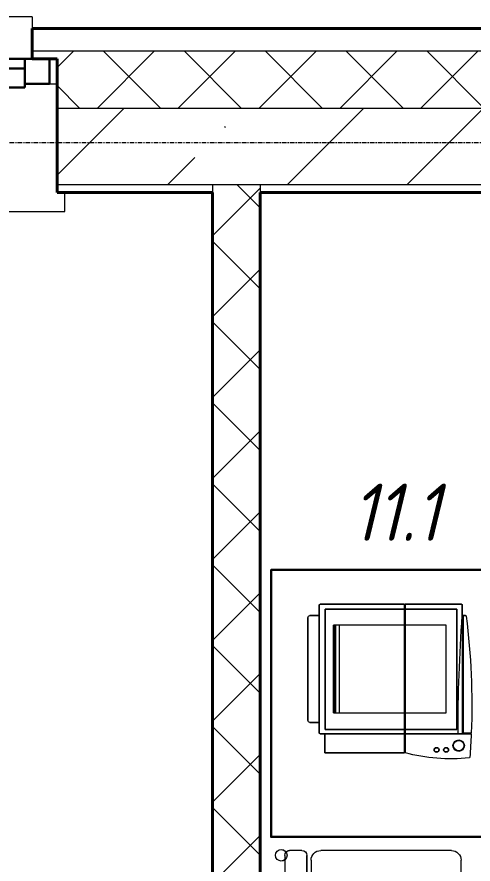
# Model space of a CAD drawing. Header units: millimetres. Extents: x -32954 to 151739, y -65671 to 56243.
# Drawn here: x -3688 to -2491, y -50084 to -47863 of the extents above; entities that cross this region are included whole.
import ezdxf

# ---------------------------------------------------------------- set-up
doc = ezdxf.new("R2010")
doc.units = ezdxf.units.MM
doc.linetypes.add('ADSK_Линия сетки', pattern=[21, 12, -3, 3, -3])
for name, color, linetype, lineweight in [('I-FURN', 7, 'Continuous', 9), ('M-EQPM', 7, 'Continuous', 9), ('M-EQPM-IDEN', 7, 'Continuous', 9), ('Каркас_Импост', 7, 'Continuous', 30), ('Окна', 7, 'Continuous', 18), ('Оси', 7, 'Continuous', 9), ('Остекление', 7, 'Continuous', 30), ('Отлив', 7, 'Continuous', 18), ('Подоконник_Верхний брус', 7, 'Continuous', 18), ('Стены разрез', 7, 'Continuous', 40), ('Стены штриховка', 7, 'Continuous', 18), ('ТХ_оборудование', 6, 'Continuous', 30)]:
    doc.layers.add(name, color=color, linetype=linetype, lineweight=lineweight)
doc.styles.add('GOST Common_I', font='GOST_Common Italic.ttf', dxfattribs={"width": 0.9, "height": 150})
pattern_1 = [(45, (-1e-11, -50353.12), (-106.066, 106.066), []), (135, (-1e-11, -50353.12), (-106.066, -106.066), [])]

# ---------------------------------------------------------------- blocks, each defined once
blk = doc.blocks.new('B2B_Окно_1створка - 1280х2060h-666021-В_АР_ПЭ_03 Этаж')
at = {"layer": 'Каркас_Импост', "lineweight": 30}
for p, q in [((-640, 135), (-640, 70)), ((-575, 135), (-595, 135)), ((-575, 110), (-575, 135)), ((575, 135), (575, 110)), ((595, 135), (575, 135)), ((640, 70), (640, 135)), ((-525, 110), (-575, 110)), ((-575, 110), (-575, 60)), ((-525, 60), (-525, 110)), ((525, 110), (525, 60)), ((575, 110), (525, 110)), ((575, 60), (575, 110)), ((-640, 70), (-575, 70)), ((575, 70), (640, 70)), ((-575, 60), (-525, 60)), ((525, 60), (575, 60))]:
    blk.add_line(p, q, dxfattribs=at)
at = {"layer": 'Каркас_Импост'}
for p, q in [((575, 135), (-575, 135)), ((525, 110), (-525, 110)), ((-525, 60), (525, 60))]:
    blk.add_line(p, q, dxfattribs=at)
at = {"layer": 'Остекление'}
for p, q in [((525, 100), (-525, 100)), ((-525, 100), (-525, 80)), ((525, 80), (525, 100)), ((-525, 80), (525, 80))]:
    blk.add_line(p, q, dxfattribs=at)
blk = doc.blocks.new('В2В_Подоконник_ПВХ - ПВХ-666027-В_АР_ПЭ_03 Этаж')
at = {"layer": 'Подоконник_Верхний брус'}
for p, q in [((-660, 0), (-640, 0)), ((640, 0), (660, 0)), ((-680, -285), (-680, -335)), ((680, -335), (680, -285)), ((-680, -335), (680, -335))]:
    blk.add_line(p, q, dxfattribs=at)
blk = doc.blocks.new('B2B_Отлив - Отлив_металлический-622779-В_АР_ПЭ_03 Этаж')
at = {"layer": 'Отлив'}
for p, q in [((-595, 80), (-595, 110)), ((595, 110), (-595, 110)), ((595, 110), (595, 80)), ((-595, 1), (595, 1))]:
    blk.add_line(p, q, dxfattribs=at)
blk = doc.blocks.new('11-14_МФУ_ принтер - ГКБ_МФУ _1-10171871-О_ТХ_01')
at = {"layer": 'M-EQPM'}
for p, q in [((-140, 212.5), (-140, 187.5)), ((-140, 187.5), (-140, 212.5)), ((135, 217.5), (-135, 217.5)), ((-135, 217.5), (135, 217.5)), ((140, 187.5), (140, 212.5)), ((140, 212.5), (140, 187.5)), ((-170, 185.5), (-170, -35.5)), ((-170, -35.5), (-170, 185.5)), ((168, 187.5), (-168, 187.5)), ((-168, 187.5), (168, 187.5)), ((-140, 187.5), (140, 187.5)), ((140, 187.5), (-140, 187.5)), ((170, -35.5), (170, 185.5)), ((170, 185.5), (170, -35.5)), ((158.4, 172.2), (-156.6, 172.2)), ((-156.6, 172.2), (-156.6, -172.8)), ((-156.6, -172.8), (-156.6, 172.2)), ((-156.6, 172.2), (158.4, 172.2)), ((158.4, -172.8), (158.4, 172.2)), ((158.4, 172.2), (158.4, -172.8)), ((220, 172.8), (170, 172.8)), ((170, 172.8), (170, -35.5)), ((170, -35.5), (170, 172.8)), ((170, 172.8), (220, 172.8)), ((220, -35.5), (220, 172.8)), ((220, 172.8), (220, -35.5)), ((-115, 145), (-115, 150)), ((-115, 150), (-115, 147.5)), ((-115, 147.5), (-115, 150)), ((-115, 150), (-115, 145)), ((115, 150), (-115, 150)), ((115, 150), (-115, 150)), ((115, 150), (-115, 150)), ((115, 150), (-115, 150)), ((115, 147.5), (-115, 147.5)), ((115, 147.5), (-115, 147.5)), ((-115, -35.5), (-115, 145)), ((-115, 145), (115, 145)), ((-115, 135), (-115, 145)), ((115, 145), (-115, 145)), ((115, 145), (-115, 145)), ((115, 145), (-115, 145)), ((-115, -35.5), (-115, 135)), ((115, 135), (-115, 135)), ((115, 145), (115, 150)), ((115, 150), (115, 147.5)), ((115, 147.5), (115, 150)), ((115, 150), (115, 145)), ((115, 145), (115, -35.5)), ((115, 145), (115, 135)), ((115, 135), (115, -35.5)), ((-170, -35.5), (-115, -35.5)), ((170, -35.5), (-170, -35.5)), ((-115, -37.5), (-170, -37.5)), ((-170, -37.5), (-170, -185.5)), ((-170, -185.5), (-170, -37.5)), ((-170, -37.5), (170, -37.5)), ((115, -35.5), (-115, -35.5)), ((-115, -145), (-115, -37.5)), ((-115, -37.5), (115, -37.5)), ((-115, -145), (-115, -37.5)), ((115, -35.5), (170, -35.5)), ((170, -37.5), (115, -37.5)), ((115, -37.5), (115, -145)), ((115, -37.5), (115, -145)), ((170, -35.5), (220, -35.5)), ((220, -35.5), (170, -35.5)), ((220, -37.5), (170, -37.5)), ((170, -37.5), (170, -211)), ((170, -37.5), (220, -37.5)), ((170, -211), (170, -37.5)), ((170, -185.5), (170, -37.5)), ((170, -37.5), (170, -176.7)), ((115, -145), (-115, -145)), ((-156.6, -172.8), (158.4, -172.8)), ((158.4, -172.8), (-156.6, -172.8)), ((170, -185.5), (170, -176.7)), ((-168, -187.5), (168, -187.5)), ((-145, -187.5), (-168, -187.5)), ((-140, -187.5), (-145, -187.5)), ((-140, -187.5), (168, -187.5)), ((168, -189.5), (-140, -189.5)), ((-140, -189.5), (-140, -196)), ((-140, -196), (-140, -189.5)), ((-140, -189.5), (168, -189.5)), ((168, -189.5), (-140, -189.5)), ((-140, -189.5), (-140, -196)), ((-140, -196), (-140, -189.5)), ((-140, -189.5), (168, -189.5)), ((168, -189.5), (-140, -189.5)), ((-140, -189.5), (-140, -196)), ((-140, -196), (-140, -189.5)), ((-140, -189.5), (168, -189.5)), ((168, -211), (168, -189.5)), ((168, -189.5), (168, -211)), ((168, -211), (168, -189.5)), ((168, -189.5), (168, -211)), ((168, -211), (168, -189.5)), ((168, -189.5), (168, -211))]:
    blk.add_line(p, q, dxfattribs=at)
for centre, radius, start, end in [((-135, 212.5), 5, 90, 180), ((-135, 212.5), 5, 90, 180), ((135, 212.5), 5, 0, 90), ((135, 212.5), 5, 0, 90), ((-168, 185.5), 2, 90, 180), ((-168, 185.5), 2, 90, 180), ((168, 185.5), 2, 0, 90), ((168, 185.5), 2, 0, 90), ((-253, -158.6), 488.3, 354.4801, 14.3655), ((-253, -158.6), 488.3, 354.4801, 14.3655), ((211.9, -120.1), 6.5, 0, 180), ((211.9, -120.1), 6.5, 0, 180), ((211.9, -120.1), 6.5, 180, 360), ((211.9, -120.1), 6.5, 180, 360), ((211.9, -120.1), 5.5, 0, 180), ((211.9, -120.1), 5.5, 0, 180), ((211.9, -120.1), 5.5, 180, 360), ((211.9, -120.1), 5.5, 180, 0), ((211.9, -145.1), 6.5, 0, 180), ((211.9, -145.1), 6.5, 0, 180), ((211.9, -145.1), 6.5, 180, 360), ((211.9, -145.1), 6.5, 180, 360), ((211.9, -145.1), 5.5, 0, 180), ((211.9, -145.1), 5.5, 0, 180), ((211.9, -145.1), 5.5, 180, 360), ((211.9, -145.1), 5.5, 180, 0), ((157.2, -4253.1), 4076.5, 89.8196, 94.1804), ((157.2, -4253.1), 4076.5, 89.8196, 94.1804), ((200.8, -178.1), 15, 0, 180), ((200.8, -178.1), 15, 360, 180), ((200.8, -178.1), 13.5, 0, 180), ((200.8, -178.1), 13.5, 0, 180), ((-168, -185.5), 2, 180, 270), ((-168, -185.5), 2, 180, 270), ((-138.3, -196), 1.75, 180, 270), ((-138.3, -196), 1.75, 180, 270), ((-138.3, -196), 1.75, 180, 270), ((-138.3, -196), 1.75, 180, 270), ((-138.3, -196), 1.75, 180, 270), ((-138.3, -196), 1.75, 180, 270), ((94.4, 1624.1), 1836.6, 262.7234, 272.2978), ((94.4, 1624.1), 1836.6, 262.7234, 272.2978), ((94.4, 1624.1), 1836.6, 262.7234, 272.2978), ((94.4, 1624.1), 1836.6, 262.7234, 272.2978), ((94.4, 1624.1), 1836.6, 262.7234, 272.2978), ((94.4, 1624.1), 1836.6, 262.7234, 272.2978), ((168, -185.5), 2, 270, 0), ((168, -185.5), 2, 270, 0), ((200.8, -178.1), 15, 180, 360), ((200.8, -178.1), 15, 180, 360), ((200.8, -178.1), 13.5, 180, 360), ((200.8, -178.1), 13.5, 180, 0), ((94.4, 1624.1), 1836.6, 272.3602, 274.2715), ((94.4, 1624.1), 1836.6, 272.3602, 274.2715), ((231, -205.4), 2, 274.2715, 354.4801), ((231, -205.4), 2, 274.2715, 354.4801)]:
    blk.add_arc(centre, radius, start, end, dxfattribs=at)
blk = doc.blocks.new('М28_Стул для посетителей - 28_2_Стул для посетителей руководитель-10519959-О_ТХ_01')
at = {"layer": 'I-FURN'}
for p, q in [((-215.9, 176.2), (-215.9, 208.7)), ((-215.9, 176.2), (-215.9, 208.7)), ((-203.2, 221.4), (203.2, 221.4)), ((-191.6, 221.4), (191.8, 221.4)), ((215.9, 208.7), (215.9, 176.2)), ((215.9, 176.2), (215.9, 208.7)), ((203.2, 163.5), (-203.2, 163.5)), ((-203.2, 163.5), (203.2, 163.5)), ((-190.5, 152.4), (190.5, 152.4)), ((-215.9, -215.9), (-215.9, 127)), ((215.9, 127), (215.9, -215.9)), ((190.5, -241.3), (-190.5, -241.3))]:
    blk.add_line(p, q, dxfattribs=at)
for centre, radius, start, end in [((-203.5, 230.6), 15.1, 0, 180), ((-203.5, 230.6), 15.1, 0, 180), ((203.7, 230.6), 15.1, 0, 180), ((203.7, 230.6), 15.1, 0, 180), ((-203.5, 230.6), 15.1, 180, 236.5145), ((-203.5, 230.6), 15.1, 180, 0), ((-203.5, 230.6), 15.1, 322.2829, 0), ((203.7, 230.6), 15.1, 180, 217.7171), ((203.7, 230.6), 15.1, 180, 0), ((203.7, 230.6), 15.1, 302.8064, 0), ((-203.2, 208.7), 12.7, 90, 180), ((-203.2, 208.7), 12.7, 132.5907, 180), ((203.2, 208.7), 12.7, 360, 90), ((203.2, 208.7), 12.7, 0, 46.7621), ((-203.2, 176.2), 12.7, 180, 270), ((-203.2, 176.2), 12.7, 180, 270), ((203.2, 176.2), 12.7, 270, 0), ((203.2, 176.2), 12.7, 270, 360), ((-190.5, 127), 25.4, 90, 180), ((190.5, 127), 25.4, 0, 90), ((-190.5, -215.9), 25.4, 180, 270), ((190.5, -215.9), 25.4, 270, 0)]:
    blk.add_arc(centre, radius, start, end, dxfattribs=at)

msp = doc.modelspace()

# ---------------------------------------------------------------- hatches: boundary and pattern name
at = {"layer": 'Стены разрез', "lineweight": 9}
h = msp.add_hatch(dxfattribs=at)
h.set_pattern_fill('FP_1', color=256, style=0, pattern_type=2)
h.set_pattern_definition(pattern_1)
h.paths.add_polyline_path([(50, -48103.1), (200, -48103.1), (200, -47953.1), (-1122, -47953.1), (-1122, -47973.1), (-1057, -47973.1), (-1057, -48103.1), (-113.9, -48103.1)])
h.paths.add_polyline_path([(-2377, -48103.1), (-2377, -47973.1), (-2312, -47973.1), (-2312, -47953.1), (-3647.5, -47953.1), (-3647.5, -47973.1), (-3582.5, -47973.1), (-3582.5, -48103.1), (-3118.4, -48103.1)])
h.paths.add_polyline_path([(-4902.5, -48103.1), (-4902.5, -47973.1), (-4837.5, -47973.1), (-4837.5, -47953.1), (-6147.5, -47953.1), (-6147.5, -47973.1), (-6082.5, -47973.1), (-6082.5, -48103.1)])
h.paths.add_polyline_path([(-7402.5, -48103.1), (-7402.5, -47973.1), (-7337.5, -47973.1), (-7337.5, -47953.1), (-9589.8, -47953.1), (-9589.8, -47973.1), (-9524.8, -47973.1), (-9524.8, -48103.1), (-9127.5, -48103.1)])
h = msp.add_hatch(dxfattribs=at)
h.set_pattern_fill('FP_2', color=256, style=0, pattern_type=2)
h.set_pattern_definition([(45, (-1e-11, -50353.1), (-314.309, 314.309), []), (45, (314.3, -50353.1), (-314.309, 314.309), [555.625, -111.125, 3.353, -107.772])])
h.paths.add_polyline_path([(50, -48303.1), (50, -48103.1), (-1057, -48103.1), (-1057, -48303.1), (-113.9, -48303.1)])
h.paths.add_polyline_path([(-2377, -48303.1), (-2377, -48103.1), (-3582.5, -48103.1), (-3582.5, -48303.1), (-3050, -48303.1)])
h.paths.add_polyline_path([(-4902.5, -48303.1), (-4902.5, -48103.1), (-6082.5, -48103.1), (-6082.5, -48303.1), (-5175, -48303.1)])
h.paths.add_polyline_path([(-7402.5, -48303.1), (-7402.5, -48103.1), (-9524.8, -48103.1), (-9524.8, -48303.1), (-8808.4, -48303.1)])
h = msp.add_hatch(dxfattribs=at)
h.set_pattern_fill('FP_1', color=256, style=0, pattern_type=2)
h.set_pattern_definition(pattern_1)
h.paths.add_polyline_path([(-3050, -53723.1), (-3050, -48303.1), (-3175, -48303.1), (-3175, -53723.1), (-3118.4, -53723.1)])

# ---------------------------------------------------------------- linework, layer by layer
at = {"layer": 'Оси', "linetype": 'ADSK_Линия сетки'}
msp.add_line((2500, -48193.1), (-32136.4, -48193.1), dxfattribs=at)
at = {"layer": 'Стены разрез'}
for p, q in [((-2312, -47893.1), (-3647.5, -47893.1)), ((-3647.5, -47893.1), (-3647.5, -47973.1)), ((-3647.5, -47973.1), (-3582.5, -47973.1)), ((-3582.5, -47973.1), (-3582.5, -48323.1)), ((-3582.5, -48323.1), (-3175, -48323.1)), ((-3175, -48323.1), (-3175, -53723.1)), ((-3050, -53723.1), (-3050, -48323.1)), ((-3050, -48323.1), (-2377, -48323.1))]:
    msp.add_line(p, q, dxfattribs=at)
at = {"layer": 'Стены штриховка'}
for p, q in [((-2312, -47953.1), (-3647.5, -47953.1)), ((-2377, -48103.1), (-3582.5, -48103.1)), ((-2377, -48303.1), (-3582.5, -48303.1)), ((-3175, -48303.1), (-3175, -48323.1)), ((-3050, -48303.1), (-3050, -48323.1))]:
    msp.add_line(p, q, dxfattribs=at)
at = {"layer": 'ТХ_оборудование', "color": 1}
msp.add_lwpolyline([(-1521, -49312.8), (-3021, -49312.8), (-3021, -50012.8), (-1521, -50012.8)], close=True, dxfattribs=at)

# ---------------------------------------------------------------- block references
at = {"layer": 'I-FURN', "xscale": -1, "rotation": 89.99999999999937}
msp.add_blockref('М28_Стул для посетителей - 28_2_Стул для посетителей руководитель-10519959-О_ТХ_01', (-2763.9, -50264.6), dxfattribs=at)
at = {"layer": 'M-EQPM', "xscale": -1, "rotation": 90.00000000000263}
msp.add_blockref('11-14_МФУ_ принтер - ГКБ_МФУ _1-10171871-О_ТХ_01', (-2707.1, -49572.8), dxfattribs=at)
at = {"layer": 'Окна'}
for name, p in [('B2B_Отлив - Отлив_металлический-622779-В_АР_ПЭ_03 Этаж', (-4242.5, -47973.1)), ('B2B_Окно_1створка - 1280х2060h-666021-В_АР_ПЭ_03 Этаж', (-4242.5, -48108.1)), ('В2В_Подоконник_ПВХ - ПВХ-666027-В_АР_ПЭ_03 Этаж', (-4242.5, -48038.1))]:
    msp.add_blockref(name, p, dxfattribs=at)

# ---------------------------------------------------------------- texts
at = {"layer": 'M-EQPM-IDEN', "insert": (-2578.9, -49086.7), "char_height": 150, "width": 310.253, "attachment_point": 3, "style": 'GOST Common_I'}
msp.add_mtext('11.1', dxfattribs=at)

doc.saveas('drawing.dxf')
